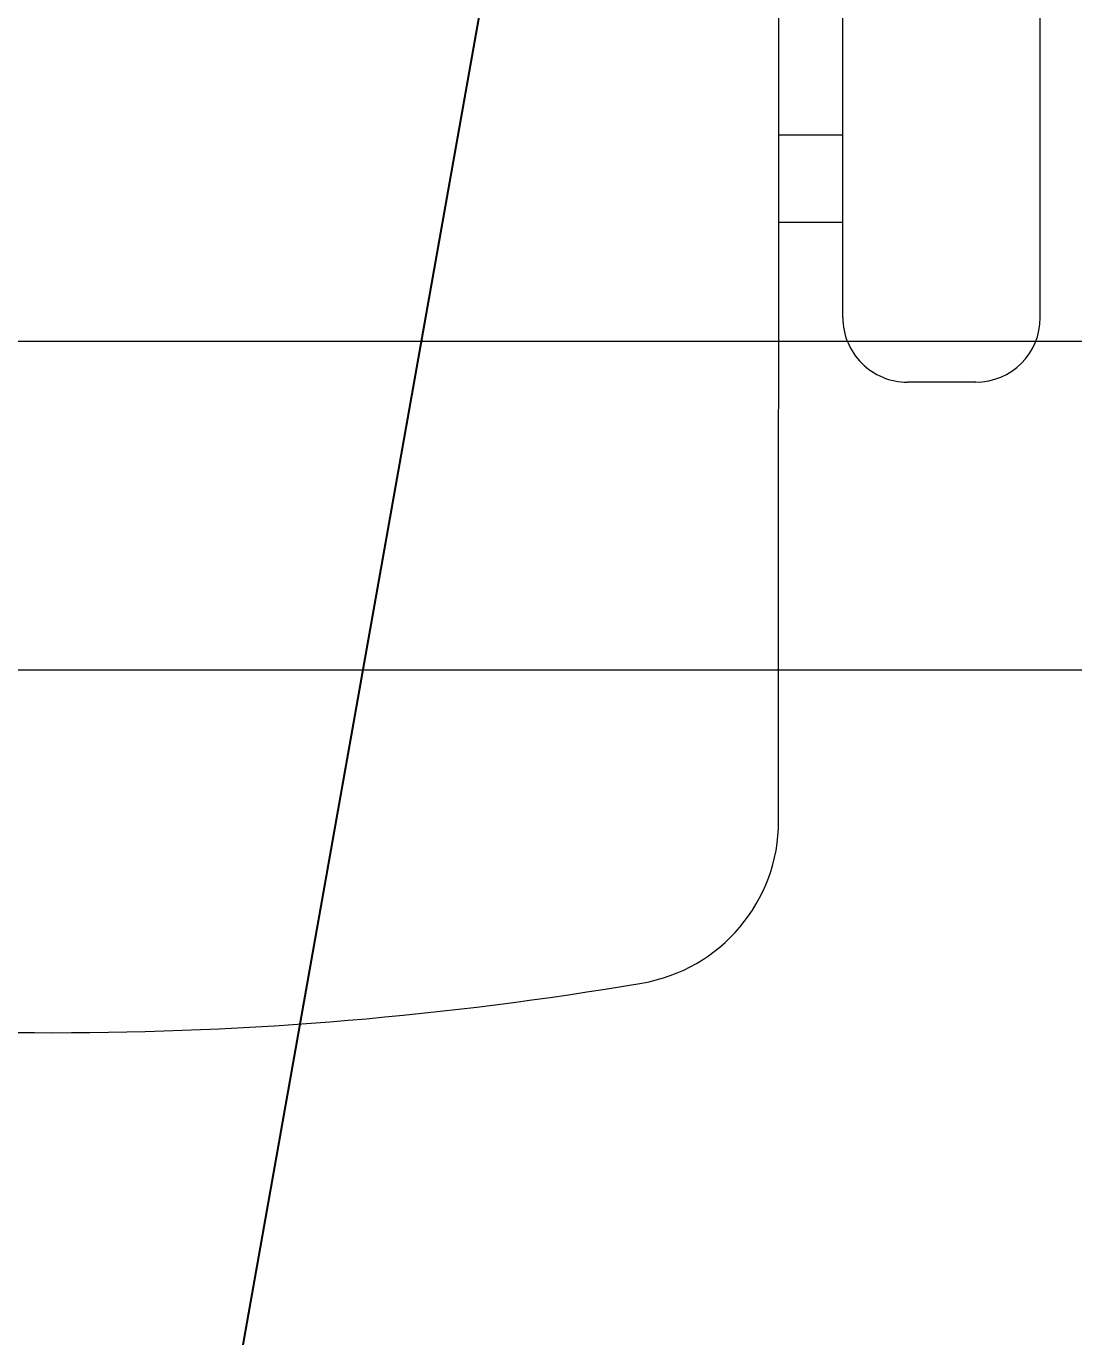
# Model space of a CAD drawing. Header units: metres. Extents: x 75097 to 220762, y -1557923 to -1361206.
# Drawn here: x 105443.2 to 105761.6, y -1446975.8 to -1446577.3 of the extents above; entities that cross this region are included whole.
import ezdxf
from ezdxf import colors
from ezdxf.entities.mleader import LeaderData, LeaderLine
from ezdxf.math import Vec2, Vec3

# ---------------------------------------------------------------- set-up
doc = ezdxf.new("R2010")
doc.units = ezdxf.units.M
doc.layers.get('0').update_dxf_attribs({"lineweight": 0})
doc.layers.add('A-100 - Copy$0$Medical Equipment and Furniture', color=8, linetype='Continuous', lineweight=0)
doc.layers.add('E-POWR', color=7, linetype='Continuous', lineweight=9, true_color=0x4e7e3e)
doc.styles.get("Standard").update_dxf_attribs({"font": 'GOTHIC.TTF'})

# ---------------------------------------------------------------- blocks, each defined once
blk = doc.blocks.new('A-100 - Copy$0$GF21018-P')
for p, q in [((-0.2207, 0.47563), (-0.2207, 0.0675)), ((-0.2806, 0.34221), (-0.25983, 0.34221)), ((-0.30021, 0.32259), (-0.30021, 0.14)), ((-0.24021, 0.32259), (-0.24021, 0.14)), ((-0.24021, 0.29372), (-0.2207, 0.29372)), ((-0.24021, 0.26708), (-0.2207, 0.26708))]:
    blk.add_line(p, q)
for centre, radius, start, end in [((-0.0001, -0.52948), 1.06948, 80.36712, 99.63288), ((-0.1707, 0.47563), 0.05, 99.6329, 180), ((-0.2806, 0.32259), 0.01962, 90, 180), ((-0.25983, 0.32259), 0.01962, 360, 90)]:
    blk.add_arc(centre, radius, start, end)
blk = doc.blocks.new('A-100 - Copy')
at = {"layer": 'A-100 - Copy$0$Medical Equipment and Furniture'}
blk.add_line((106128.05, -1446773.07, 2.36), (101272.58, -1446773.07, 2.36), dxfattribs=at)
at = {"layer": 'A-100 - Copy$0$Medical Equipment and Furniture', "elevation": 2.36}
blk.add_lwpolyline([(101200.32, -1447373.07), (101200.32, -1446673.07), (106200.32, -1446673.07)], dxfattribs=at)
at = {"layer": 'A-100 - Copy$0$Medical Equipment and Furniture', "extrusion": (8.74706e-06, 2.27027e-05, 1), "xscale": 1000.000000000002, "yscale": 1000.000000000002, "zscale": 1000.000000000002, "rotation": 179.9971679684406}
blk.add_blockref('A-100 - Copy$0$GF21018-P', (105451.24, -1446343.32, -29.56), dxfattribs=at)

msp = doc.modelspace()

# ---------------------------------------------------------------- leaders
at = {"layer": 'E-POWR'}
ml = msp.add_multileader_mtext('Standard', dxfattribs=at)
ml.set_content('#R3\\PTO PP-04', color=256)
ml.set_leader_properties()
ml.build(insert=Vec2(0, 0))
ml.multileader.update_dxf_attribs({"text_right_attachment_type": 6, "dogleg_length": 200, "arrow_head_size": 200})
ctx = ml.context
ctx.base_point, ctx.char_height, ctx.arrow_head_size, ctx.landing_gap_size, ctx.plane_origin = Vec3(105872.29, -1446059.62, -3.33), 150, 200, 0.09, Vec3(106191.3, -1448958.62, -3.33)
ctx.right_attachment = 6
notes = []
notes.append((ctx, [(0, (1, 1, 0), (105672.29, -1446059.62, -3.33), (1, 0), 200, [(0, [(105472.28, -1447185.8, -3.33)], 0, [])])]))
ctx.mtext.insert, ctx.mtext.flow_direction = Vec3(105872.38, -1445982.74, -3.33), 5
for ctx, leaders in notes:
    for number, flags, end, landing, length, lines in leaders:
        leader = LeaderData()
        leader.index, (leader.has_last_leader_line, leader.has_dogleg_vector, leader.attachment_direction) = number, flags
        leader.last_leader_point, leader.dogleg_vector, leader.dogleg_length = Vec3(end), Vec3(landing), length
        for number, points, colour, breaks in lines:
            line = LeaderLine()
            line.index, line.vertices, line.color, line.breaks = number, Vec3.list(points), colors.encode_raw_color(colour), breaks
            leader.lines.append(line)
        ctx.leaders.append(leader)

# ---------------------------------------------------------------- next in the draw order: block references
msp.add_blockref('A-100 - Copy', (0, 0))

doc.saveas('drawing.dxf')
